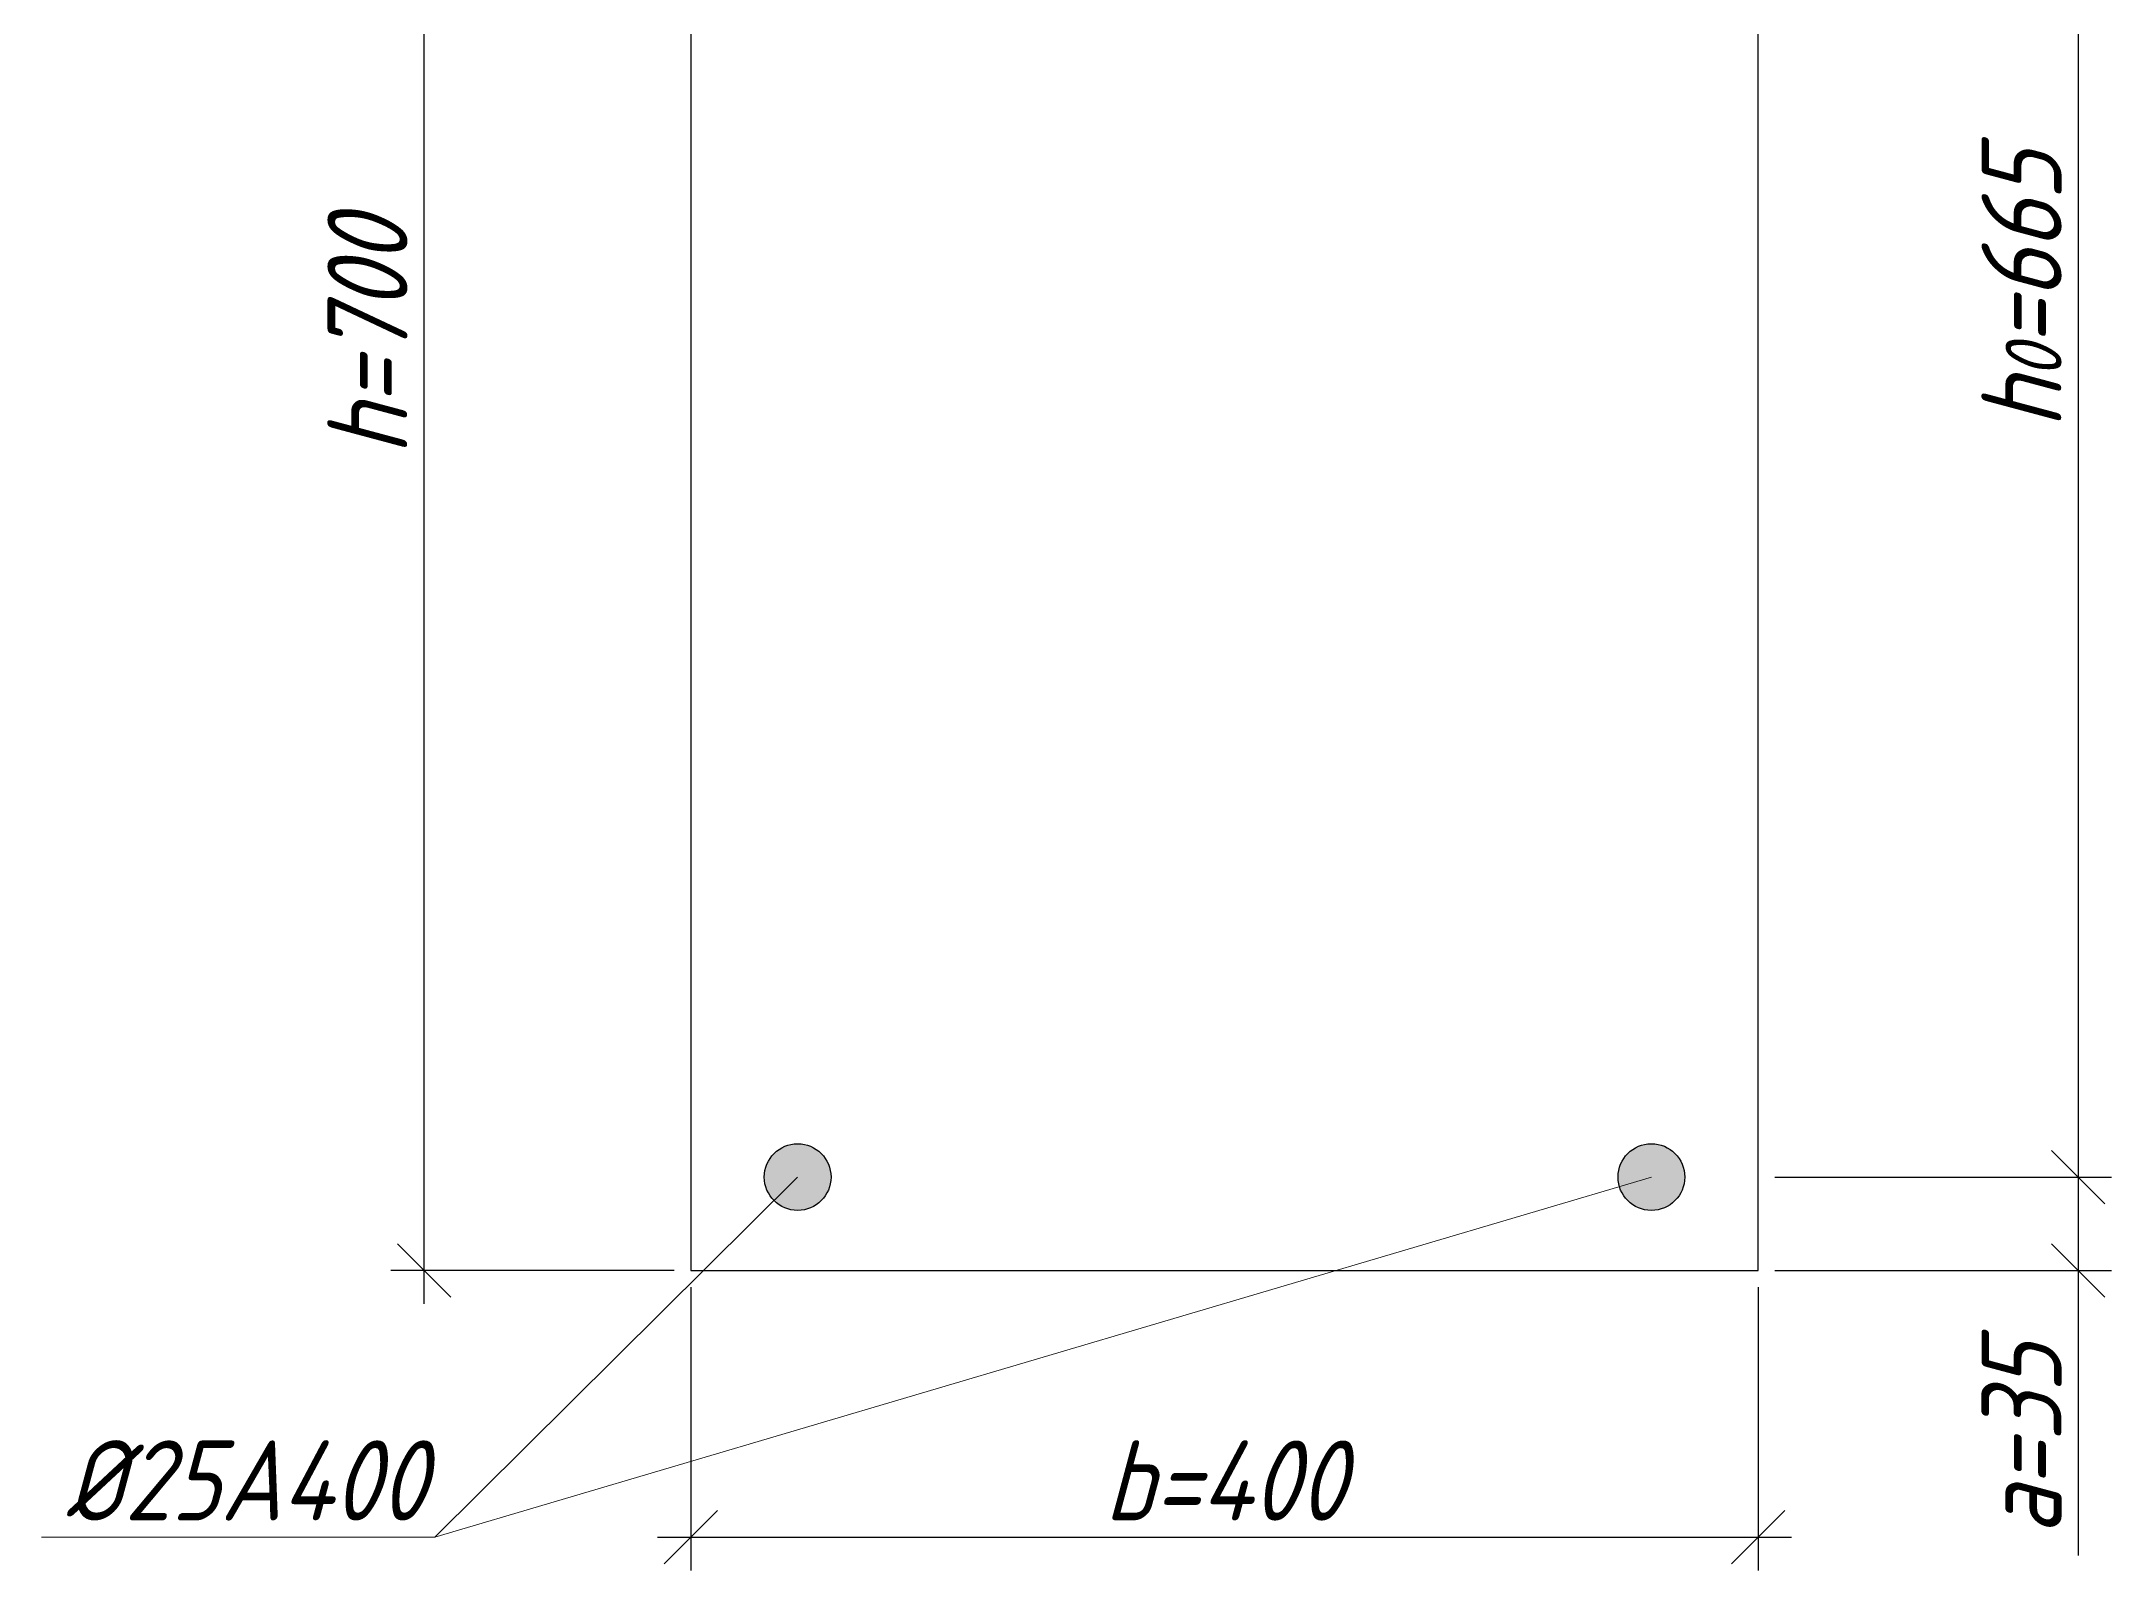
# Model space of a CAD drawing. Header units: millimetres. Extents: x -180 to 58926, y -10791 to 13515.
# Drawn here: x 246 to 1022, y -10766 to -10193 of the extents above; entities that cross this region are included whole.
import ezdxf

# ---------------------------------------------------------------- set-up
doc = ezdxf.new("R2010")
doc.units = ezdxf.units.MM
for name, color, linetype, lineweight in [('basic', 95, 'Continuous', 30), ('size', 45, 'Continuous', 20), ('text', 13, 'Continuous', 20), ('thin', 153, 'Continuous', 18)]:
    doc.layers.add(name, color=color, linetype=linetype, lineweight=lineweight)
doc.styles.add('Structures', font='isocpeur.ttf', dxfattribs={"width": 0.85, "oblique": 15})
doc.dimstyles.new('Structures', dxfattribs={"dimtxt": 3, "dimasz": 2, "dimexe": 1.25, "dimexo": 0.625, "dimtad": 1, "dimtxsty": 'Structures', "dimblk": 'OBLIQUE', "dimcen": 2.5, "dimdle": 1.25, "dimadec": 0, "dimazin": 0, "dimtfac": 1, "dimtmove": 0, "dimatfit": 3, "dimfxl": 1, "dimarcsym": 0})

# ---------------------------------------------------------------- blocks, each defined once
blk = doc.blocks.new('_Oblique')
at = {"color": 0, "linetype": 'ByBlock', "lineweight": -2}
blk.add_line((-0.5, -0.5), (0.5, 0.5), dxfattribs=at)
blk = doc.blocks.new('*D306')
at = {"layer": 'Defpoints', "color": 0, "transparency": 16777216}
for p in [(489.65, -10653.29), (889.65, -10653.29), (889.65, -10753.29)]:
    blk.add_point(p, dxfattribs=at)
at = {"layer": 'size', "color": 0, "lineweight": -2, "transparency": 16777216}
for p, q in [((489.65, -10659.54), (489.65, -10765.79)), ((889.65, -10659.54), (889.65, -10765.79)), ((477.15, -10753.29), (902.15, -10753.29))]:
    blk.add_line(p, q, dxfattribs=at)
at = {"layer": 'size', "color": 0, "lineweight": -2, "transparency": 16777216, "xscale": 20, "yscale": 20, "zscale": 20, "rotation": 180}
blk.add_blockref('_Oblique', (489.65, -10753.29), dxfattribs=at)
at = {"layer": 'size', "color": 0, "lineweight": -2, "transparency": 16777216, "xscale": 20, "yscale": 20, "zscale": 20}
blk.add_blockref('_Oblique', (889.65, -10753.29), dxfattribs=at)
at = {"layer": 'size', "color": 0, "transparency": 16777216, "insert": (689.65, -10732.04), "char_height": 30, "attachment_point": 5, "style": 'Structures'}
blk.add_mtext('b=400', dxfattribs=at)
blk = doc.blocks.new('*D307')
at = {"layer": 'Defpoints', "color": 0, "transparency": 16777216}
for p in [(389.65, -9953.29), (489.65, -9953.29), (489.65, -10653.29)]:
    blk.add_point(p, dxfattribs=at)
at = {"layer": 'size', "color": 0, "lineweight": -2, "transparency": 16777216}
for p, q in [((389.65, -10665.79), (389.65, -9940.79)), ((483.4, -9953.29), (377.15, -9953.29)), ((483.4, -10653.29), (377.15, -10653.29))]:
    blk.add_line(p, q, dxfattribs=at)
at = {"layer": 'size', "color": 0, "lineweight": -2, "transparency": 16777216, "xscale": 20, "yscale": 20, "zscale": 20}
for p, rotation in [((389.65, -9953.29), 90), ((389.65, -10653.29), 270)]:
    blk.add_blockref('_Oblique', p, dxfattribs=dict(at, rotation=rotation))
at = {"layer": 'size', "color": 0, "transparency": 16777216, "insert": (368.4, -10303.29), "char_height": 30, "attachment_point": 5, "rotation": 90, "style": 'Structures'}
blk.add_mtext('h=700', dxfattribs=at)
blk = doc.blocks.new('*D308')
at = {"layer": 'Defpoints', "color": 0, "transparency": 16777216}
for p in [(889.65, -9953.29), (889.65, -10618.29), (1009.65, -10618.29)]:
    blk.add_point(p, dxfattribs=at)
at = {"layer": 'size', "color": 0, "lineweight": -2, "transparency": 16777216}
for p, q in [((1009.65, -9940.79), (1009.65, -10630.79)), ((895.9, -9953.29), (1022.15, -9953.29)), ((895.9, -10618.29), (1022.15, -10618.29))]:
    blk.add_line(p, q, dxfattribs=at)
at = {"layer": 'size', "color": 0, "lineweight": -2, "transparency": 16777216, "xscale": 20, "yscale": 20, "zscale": 20}
for p, rotation in [((1009.65, -9953.29), 90), ((1009.65, -10618.29), 270)]:
    blk.add_blockref('_Oblique', p, dxfattribs=dict(at, rotation=rotation))
at = {"layer": 'size', "color": 0, "transparency": 16777216, "insert": (988.4, -10285.79), "char_height": 30, "attachment_point": 5, "rotation": 90, "style": 'Structures'}
blk.add_mtext('h{\\H0.7x;\\S^ 0;}=665', dxfattribs=at)
blk = doc.blocks.new('*D309')
at = {"layer": 'Defpoints', "color": 0, "transparency": 16777216}
for p in [(889.65, -10618.29), (889.65, -10653.29), (1009.65, -10653.29)]:
    blk.add_point(p, dxfattribs=at)
at = {"layer": 'size', "color": 0, "lineweight": -2, "transparency": 16777216}
for p, q in [((1009.65, -10605.79), (1009.65, -10653.29)), ((895.9, -10618.29), (1022.15, -10618.29)), ((895.9, -10653.29), (1022.15, -10653.29)), ((1009.65, -10653.29), (1009.65, -10760.13))]:
    blk.add_line(p, q, dxfattribs=at)
at = {"layer": 'size', "color": 0, "lineweight": -2, "transparency": 16777216, "xscale": 20, "yscale": 20, "zscale": 20}
for p, rotation in [((1009.65, -10618.29), 90), ((1009.65, -10653.29), 270)]:
    blk.add_blockref('_Oblique', p, dxfattribs=dict(at, rotation=rotation))
at = {"layer": 'size', "color": 0, "transparency": 16777216, "insert": (988.4, -10716.71), "char_height": 30, "attachment_point": 5, "rotation": 90, "style": 'Structures'}
blk.add_mtext('a=35', dxfattribs=at)

msp = doc.modelspace()

# ---------------------------------------------------------------- hatches: boundary and pattern name
at = {"layer": 'basic'}
h = msp.add_hatch(color=256, dxfattribs=at)
h.dxf.hatch_style = 1
h.paths.add_polyline_path([(529.651, -10605.795, 0.4142136), (517.151, -10618.295), (529.651, -10618.295)])
h.paths.add_polyline_path([(529.651, -10605.795), (529.651, -10618.295), (542.151, -10618.295, 0.4142136)])
h.paths.add_polyline_path([(542.151, -10618.295), (529.651, -10618.295), (529.651, -10630.795, 0.4142136)])
h.paths.add_polyline_path([(529.651, -10618.295), (517.151, -10618.295, 0.4142136), (529.651, -10630.795)])
h = msp.add_hatch(color=256, dxfattribs=at)
h.dxf.hatch_style = 1
h.paths.add_polyline_path([(849.651, -10605.795, -0.4142136), (862.151, -10618.295), (849.651, -10618.295)])
h.paths.add_polyline_path([(849.651, -10605.795), (849.651, -10618.295), (837.151, -10618.295, -0.4142136)])
h.paths.add_polyline_path([(837.151, -10618.295), (849.651, -10618.295), (849.651, -10630.795, -0.4142136)])
h.paths.add_polyline_path([(849.651, -10618.295), (862.151, -10618.295, -0.4142136), (849.651, -10630.795)])

# ---------------------------------------------------------------- linework, layer by layer
for p, q in [((489.651, -9953.295), (489.651, -10653.295)), ((889.651, -10653.295), (889.651, -9953.295)), ((489.651, -10653.295), (889.651, -10653.295))]:
    msp.add_line(p, q, dxfattribs=at)
for centre in [(529.651, -10618.295), (849.651, -10618.295)]:
    msp.add_circle(centre, 12.5, dxfattribs=at)
at = {"layer": 'thin'}
for p, q in [((529.651, -10618.295), (393.622, -10753.295)), ((393.622, -10753.295), (849.651, -10618.295)), ((393.622, -10753.295), (246.186, -10753.295))]:
    msp.add_line(p, q, dxfattribs=at)

# ---------------------------------------------------------------- texts
at = {"layer": 'text', "insert": (322.69, -10732.032), "char_height": 30, "width": 137.52879, "attachment_point": 5, "style": 'Structures'}
msp.add_mtext('%%C25A400', dxfattribs=at)

# ---------------------------------------------------------------- dimensions: what is measured, and where the dimension line sits
at = {"layer": 'size'}
for base, p1, p2, text, picture, middle in [((389.651, -9953.295), (489.651, -10653.295), (489.651, -9953.295), 'h=<>', '*D307', (368.401, -10303.295)), ((1009.651, -10618.295), (889.651, -9953.295), (889.651, -10618.295), 'h{\\H0.7x;\\S^ 0;}=<>', '*D308', (988.401, -10285.795)), ((1009.651, -10653.295), (889.651, -10618.295), (889.651, -10653.295), 'a=<>', '*D309', (988.401, -10716.714))]:
    dim = msp.add_linear_dim(base=base, p1=p1, p2=p2, angle=90, text=text, dimstyle='Structures', dxfattribs=at)
    dim.commit()
    dim.dimension.update_dxf_attribs({"geometry": picture, "text_midpoint": middle})
dim = msp.add_linear_dim(base=(889.651, -10753.295), p1=(489.651, -10653.295), p2=(889.651, -10653.295), text='b=<>', dimstyle='Structures', dxfattribs=at)
dim.commit()
dim.dimension.update_dxf_attribs({"geometry": '*D306', "text_midpoint": (689.651, -10732.045)})

doc.saveas('drawing.dxf')
